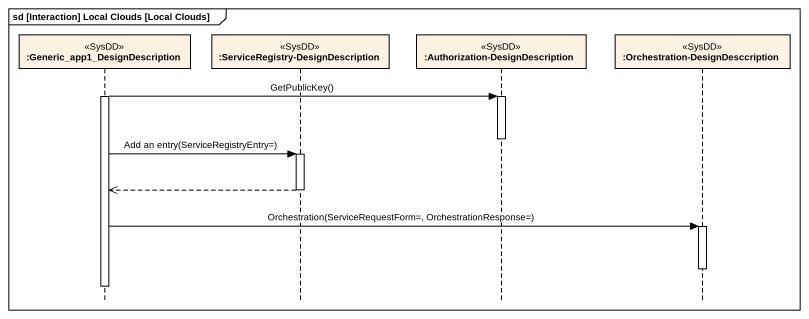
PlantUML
@startuml
mainframe sd [Interaction] Local Clouds [Local Clouds]
hide footbox
participant ":Generic_app1_DesignDescription" as Generic_app1 <<SysDD>>
participant ":ServiceRegistry-DesignDescription" as ServiceRegistry <<SysDD>>
participant ":Authorization-DesignDescription" as Authorization <<SysDD>>
participant ":Orchestration-DesignDesccription" as Orchestration <<SysDD>>

activate Generic_app1
Generic_app1 -> Authorization : GetPublicKey()
activate Authorization
deactivate Authorization
Generic_app1 -> ServiceRegistry : Add an entry(ServiceRegistryEntry=)
activate ServiceRegistry
ServiceRegistry -->> Generic_app1
deactivate ServiceRegistry
Generic_app1 -> Orchestration : Orchestration(ServiceRequestForm=, OrchestrationResponse=)
activate Orchestration
deactivate Orchestration
deactivate Generic_app1
@enduml
